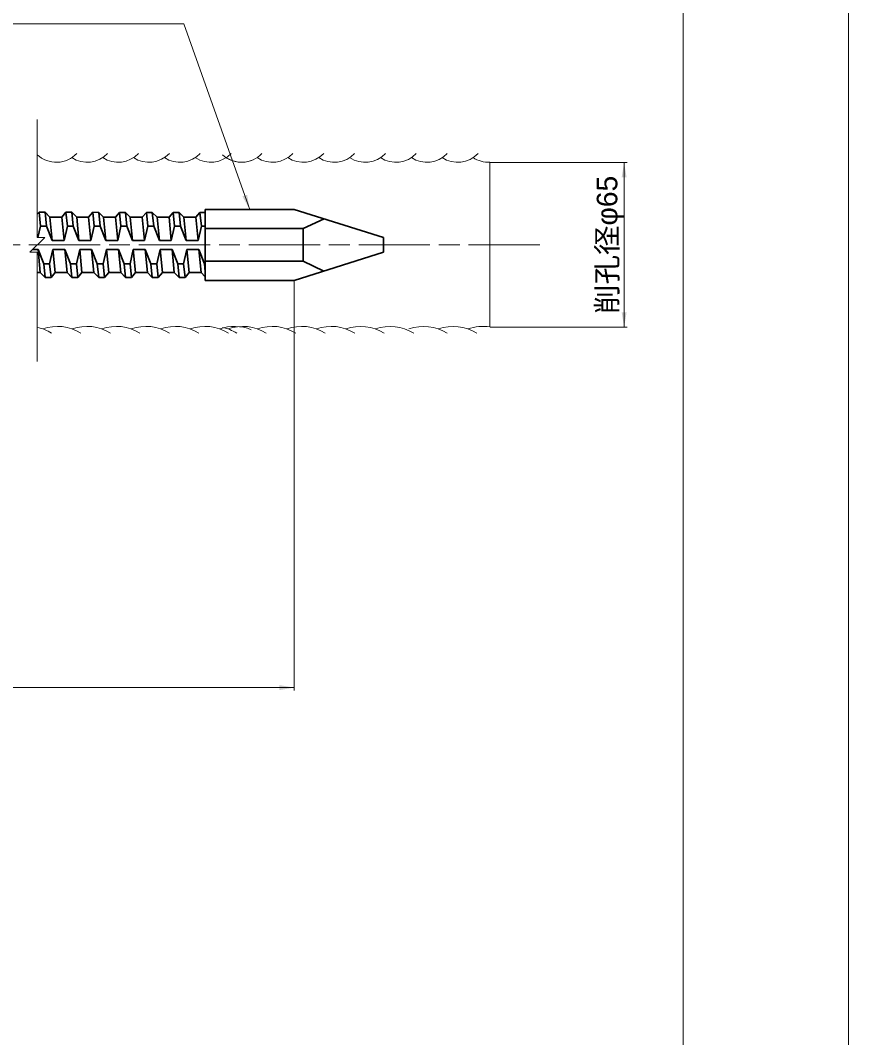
# Model space of a CAD drawing. Units: millimetres at full size, sheet at 1:2; details may follow other scales. Extents: x 2099 to 3781, y 1374 to 2562.
# Drawn here: x 3502.5 to 3781.4, y 1968.3 to 2310.8 of the extents above; entities that cross this region are included whole.
import ezdxf
from ezdxf.enums import TextEntityAlignment as Align

# ---------------------------------------------------------------- set-up
doc = ezdxf.new("R2010")
doc.units = ezdxf.units.MM
doc.header["$LTSCALE"] = 2
doc.linetypes.add('CHAIN', pattern=[18.5, 12, -1.5, 3.5, -1.5])
for name, color, linetype, lineweight in [('1 外形線', 7, 'Continuous', 35), ('2 細い実線', 3, 'Continuous', 20), ('4中心線', 1, 'CHAIN', 15), ('6寸法線', 4, 'Continuous', 13), ('7 枠・タイトル', 7, 'Continuous', 13), ('Defpoints_2', 7, 'Continuous', 13)]:
    doc.layers.add(name, color=color, linetype=linetype, lineweight=lineweight)
doc.styles.add('ＭＳ Ｐゴシック', font='')
doc.styles.get('ＭＳ Ｐゴシック').set_extended_font_data('MS PGothic')

# ---------------------------------------------------------------- blocks, each defined once
blk = doc.blocks.new('filled_arrow')
at = {"color": 0, "linetype": 'Continuous', "lineweight": -2}
blk.add_solid([(7.5, 1.25), (0, 0), (7.5, -1.25)], dxfattribs=at)

msp = doc.modelspace()

# ---------------------------------------------------------------- linework, layer by layer
at = {"layer": '1 外形線'}
for p, q in [((3564.763, 2247.185), (3564.76, 2223.285)), ((3564.763, 2247.185), (3594.763, 2247.181)), ((3594.763, 2247.181), (3624.762, 2237.727)), ((3508.877, 2246.186), (3508.252, 2245.581)), ((3510.877, 2246.186), (3508.877, 2246.186)), ((3509.352, 2241.563), (3508.877, 2246.186)), ((3510.877, 2246.186), (3512.494, 2244.585)), ((3511.352, 2241.563), (3510.877, 2246.186)), ((3516.507, 2244.585), (3512.494, 2244.585)), ((3513.258, 2236.713), (3512.494, 2244.585)), ((3517.901, 2246.186), (3516.507, 2244.585)), ((3517.272, 2236.713), (3516.507, 2244.584)), ((3519.901, 2246.186), (3517.901, 2246.186)), ((3518.376, 2241.563), (3517.901, 2246.186)), ((3519.901, 2246.186), (3521.517, 2244.585)), ((3520.376, 2241.562), (3519.901, 2246.186)), ((3522.282, 2236.713), (3521.517, 2244.585)), ((3525.531, 2244.585), (3521.517, 2244.585)), ((3526.924, 2246.186), (3525.531, 2244.585)), ((3526.295, 2236.712), (3525.531, 2244.584)), ((3528.925, 2246.185), (3526.924, 2246.186)), ((3527.4, 2241.562), (3526.924, 2246.186)), ((3529.4, 2241.562), (3528.925, 2246.185)), ((3528.925, 2246.185), (3530.541, 2244.585)), ((3534.555, 2244.585), (3530.541, 2244.585)), ((3531.305, 2236.712), (3530.541, 2244.585)), ((3535.948, 2246.185), (3534.555, 2244.584)), ((3535.319, 2236.712), (3534.555, 2244.583)), ((3537.948, 2246.185), (3535.948, 2246.185)), ((3536.423, 2241.562), (3535.948, 2246.185)), ((3537.948, 2246.185), (3539.565, 2244.584)), ((3538.423, 2241.562), (3537.948, 2246.185)), ((3540.329, 2236.712), (3539.565, 2244.584)), ((3543.579, 2244.584), (3539.565, 2244.584)), ((3544.343, 2236.712), (3543.578, 2244.583)), ((3544.972, 2246.185), (3543.579, 2244.584)), ((3546.972, 2246.185), (3544.972, 2246.185)), ((3545.447, 2241.562), (3544.972, 2246.185)), ((3546.972, 2246.185), (3548.589, 2244.584)), ((3547.447, 2241.561), (3546.972, 2246.185)), ((3549.353, 2236.712), (3548.589, 2244.584)), ((3552.602, 2244.584), (3548.589, 2244.584)), ((3553.996, 2246.184), (3552.602, 2244.583)), ((3553.367, 2236.711), (3552.602, 2244.583)), ((3555.996, 2246.184), (3553.996, 2246.184)), ((3554.471, 2241.561), (3553.996, 2246.184)), ((3555.996, 2246.184), (3557.613, 2244.584)), ((3556.471, 2241.561), (3555.996, 2246.184)), ((3561.626, 2244.583), (3557.613, 2244.584)), ((3558.377, 2236.711), (3557.613, 2244.584)), ((3563.02, 2246.184), (3561.626, 2244.583)), ((3562.391, 2236.711), (3561.626, 2244.582)), ((3564.761, 2246.184), (3563.02, 2246.184)), ((3563.495, 2241.561), (3563.02, 2246.184)), ((3597.762, 2240.748), (3604.763, 2244.03)), ((3509.352, 2241.563), (3508.485, 2237.756)), ((3509.352, 2241.563), (3511.352, 2241.563)), ((3511.352, 2241.563), (3513.258, 2236.713)), ((3518.376, 2241.563), (3517.271, 2236.713)), ((3518.376, 2241.563), (3520.376, 2241.562)), ((3520.376, 2241.562), (3522.282, 2236.713)), ((3527.4, 2241.562), (3526.295, 2236.712)), ((3527.4, 2241.562), (3529.4, 2241.562)), ((3529.4, 2241.562), (3531.305, 2236.712)), ((3536.423, 2241.562), (3535.319, 2236.712)), ((3536.423, 2241.562), (3538.423, 2241.562)), ((3538.423, 2241.562), (3540.329, 2236.712)), ((3545.447, 2241.562), (3544.343, 2236.712)), ((3545.447, 2241.562), (3547.447, 2241.561)), ((3547.447, 2241.561), (3549.353, 2236.712)), ((3554.471, 2241.561), (3553.367, 2236.711)), ((3554.471, 2241.561), (3556.471, 2241.561)), ((3556.471, 2241.561), (3558.377, 2236.711)), ((3563.495, 2241.561), (3562.391, 2236.711)), ((3563.495, 2241.561), (3564.761, 2241.561)), ((3564.762, 2240.753), (3597.762, 2240.748)), ((3597.762, 2240.748), (3597.761, 2229.713)), ((3517.272, 2236.713), (3513.258, 2236.713)), ((3526.295, 2236.712), (3522.282, 2236.713)), ((3535.319, 2236.712), (3531.305, 2236.712)), ((3544.343, 2236.712), (3540.329, 2236.712)), ((3553.367, 2236.711), (3549.353, 2236.712)), ((3562.391, 2236.711), (3558.377, 2236.711)), ((3624.762, 2237.727), (3624.761, 2232.727)), ((3508.495, 2233.713), (3506.721, 2233.713)), ((3509.26, 2225.886), (3508.495, 2233.713)), ((3510.401, 2228.863), (3508.495, 2233.712)), ((3512.401, 2228.863), (3513.506, 2233.712)), ((3517.519, 2233.712), (3513.506, 2233.713)), ((3514.27, 2225.886), (3513.506, 2233.712)), ((3518.284, 2225.885), (3517.519, 2233.712)), ((3519.425, 2228.862), (3517.519, 2233.712)), ((3521.425, 2228.863), (3522.529, 2233.712)), ((3523.294, 2225.885), (3522.529, 2233.712)), ((3526.543, 2233.712), (3522.53, 2233.713)), ((3527.307, 2225.885), (3526.543, 2233.712)), ((3528.449, 2228.862), (3526.543, 2233.712)), ((3530.449, 2228.863), (3531.553, 2233.712)), ((3535.567, 2233.712), (3531.553, 2233.713)), ((3532.318, 2225.885), (3531.553, 2233.712)), ((3536.331, 2225.885), (3535.567, 2233.712)), ((3537.473, 2228.862), (3535.567, 2233.711)), ((3539.473, 2228.862), (3540.577, 2233.711)), ((3544.591, 2233.711), (3540.577, 2233.712)), ((3541.341, 2225.884), (3540.577, 2233.711)), ((3545.355, 2225.884), (3544.591, 2233.711)), ((3546.497, 2228.861), (3544.591, 2233.711)), ((3548.497, 2228.862), (3549.601, 2233.711)), ((3553.615, 2233.711), (3549.601, 2233.712)), ((3550.365, 2225.884), (3549.601, 2233.711)), ((3554.379, 2225.884), (3553.615, 2233.711)), ((3555.52, 2228.861), (3553.615, 2233.711)), ((3557.52, 2228.861), (3558.625, 2233.711)), ((3562.638, 2233.71), (3558.625, 2233.712)), ((3559.389, 2225.884), (3558.625, 2233.711)), ((3563.403, 2225.883), (3562.638, 2233.71)), ((3564.544, 2228.861), (3562.638, 2233.71)), ((3564.761, 2229.718), (3597.761, 2229.713)), ((3624.761, 2232.727), (3594.76, 2223.281)), ((3597.761, 2229.713), (3604.76, 2226.43)), ((3510.876, 2224.286), (3510.401, 2228.863)), ((3510.401, 2228.863), (3512.401, 2228.863)), ((3512.876, 2224.286), (3512.401, 2228.863)), ((3519.425, 2228.862), (3521.425, 2228.863)), ((3519.9, 2224.286), (3519.425, 2228.862)), ((3521.9, 2224.286), (3521.425, 2228.863)), ((3528.449, 2228.862), (3530.449, 2228.863)), ((3528.924, 2224.286), (3528.449, 2228.862)), ((3530.924, 2224.285), (3530.449, 2228.863)), ((3537.948, 2224.285), (3537.473, 2228.862)), ((3537.473, 2228.862), (3539.473, 2228.862)), ((3539.948, 2224.285), (3539.473, 2228.862)), ((3546.497, 2228.861), (3548.497, 2228.862)), ((3546.972, 2224.285), (3546.497, 2228.861)), ((3548.972, 2224.285), (3548.497, 2228.862)), ((3555.996, 2224.285), (3555.52, 2228.861)), ((3555.52, 2228.861), (3557.52, 2228.861)), ((3557.996, 2224.284), (3557.52, 2228.861)), ((3564.762, 2226.226), (3564.544, 2228.861)), ((3564.544, 2228.861), (3564.762, 2228.861)), ((3509.26, 2225.886), (3508.252, 2225.886)), ((3510.876, 2224.286), (3509.26, 2225.886)), ((3512.876, 2224.286), (3510.876, 2224.286)), ((3512.876, 2224.286), (3514.27, 2225.886)), ((3518.284, 2225.885), (3514.27, 2225.886)), ((3519.9, 2224.286), (3518.284, 2225.885)), ((3521.9, 2224.286), (3519.9, 2224.286)), ((3521.9, 2224.286), (3523.294, 2225.885)), ((3527.307, 2225.885), (3523.294, 2225.885)), ((3528.924, 2224.286), (3527.307, 2225.885)), ((3530.924, 2224.285), (3528.924, 2224.286)), ((3530.924, 2224.285), (3532.318, 2225.885)), ((3536.331, 2225.885), (3532.318, 2225.885)), ((3537.948, 2224.285), (3536.331, 2225.885)), ((3539.948, 2224.285), (3537.948, 2224.285)), ((3539.948, 2224.285), (3541.341, 2225.884)), ((3545.355, 2225.884), (3541.341, 2225.884)), ((3546.972, 2224.285), (3545.355, 2225.884)), ((3548.972, 2224.285), (3546.972, 2224.285)), ((3548.972, 2224.285), (3550.365, 2225.884)), ((3554.379, 2225.884), (3550.365, 2225.884)), ((3555.996, 2224.285), (3554.379, 2225.884)), ((3557.996, 2224.284), (3555.996, 2224.285)), ((3557.996, 2224.284), (3559.389, 2225.884)), ((3563.403, 2225.883), (3559.389, 2225.884)), ((3564.762, 2224.499), (3563.403, 2225.883)), ((3564.76, 2223.285), (3594.76, 2223.281))]:
    msp.add_line(p, q, dxfattribs=at)
at = {"layer": '2 細い実線'}
for p, q in [((3508.253, 2277.396), (3508.252, 2237.756)), ((3660.596, 2207.59), (3660.596, 2263.043)), ((3505.752, 2232.74), (3510.752, 2237.756)), ((3508.252, 2237.756), (3510.752, 2237.756)), ((3508.252, 2232.74), (3505.752, 2232.74)), ((3508.251, 2195.949), (3508.252, 2232.74))]:
    msp.add_line(p, q, dxfattribs=at)
for centre, radius, start, end in [((3514.683, 2272.399), 9.363, 226.61818, 317.16547), ((3525.073, 2272.398), 9.363, 236.29888, 317.16547), ((3535.463, 2272.398), 9.363, 236.29888, 317.16547), ((3545.853, 2272.398), 9.363, 236.29888, 317.16547), ((3556.243, 2272.398), 9.363, 236.29888, 317.16547), ((3566.633, 2272.397), 9.363, 236.29888, 317.16547), ((3577.023, 2272.397), 9.363, 226.61818, 317.16547), ((3577.023, 2272.397), 9.363, 236.29888, 290.20425), ((3587.413, 2272.397), 9.363, 236.29888, 317.16547), ((3597.803, 2272.397), 9.363, 236.29888, 317.16547), ((3608.194, 2272.396), 9.363, 236.29888, 317.16547), ((3618.584, 2272.396), 9.363, 236.29888, 317.16547), ((3628.974, 2272.396), 9.363, 236.29888, 317.16547), ((3639.364, 2272.396), 9.363, 236.29888, 317.16547), ((3649.754, 2272.395), 9.363, 236.29888, 317.16547), ((3660.144, 2272.395), 9.363, 236.29888, 272.77035), ((3505.103, 2192.841), 14.948, 58.00558, 77.84111), ((3515.033, 2192.841), 14.948, 58.00558, 109.39838), ((3524.963, 2192.84), 14.948, 58.00558, 109.39838), ((3534.893, 2192.84), 14.948, 58.00558, 109.39838), ((3544.823, 2192.839), 14.948, 58.00558, 109.39838), ((3554.753, 2192.839), 14.948, 58.00558, 109.39838), ((3564.683, 2192.838), 14.948, 58.00558, 109.39838), ((3574.613, 2192.838), 14.948, 67.81539, 109.39838), ((3567.444, 2192.84), 14.948, 58.00558, 77.84111), ((3577.374, 2192.839), 14.948, 58.00558, 109.39838), ((3587.304, 2192.839), 14.948, 58.00558, 109.39838), ((3597.233, 2192.838), 14.948, 58.00558, 109.39838), ((3607.163, 2192.838), 14.948, 58.00558, 109.39838), ((3617.093, 2192.837), 14.948, 58.00558, 109.39838), ((3627.023, 2192.837), 14.948, 58.00558, 109.39838), ((3638.334, 2192.837), 14.948, 58.00558, 109.39838), ((3648.264, 2192.836), 14.948, 58.00558, 109.39838), ((3658.193, 2192.836), 14.948, 80.74925, 109.39838)]:
    msp.add_arc(centre, radius, start, end, dxfattribs=at)
at = {"layer": '4中心線'}
msp.add_line((3677.432, 2235.235), (2319.212, 2235.233), dxfattribs=at)
at = {"layer": '6寸法線'}
for p, q in [((3660.66, 2262.962), (3706.784, 2262.962)), ((3705.784, 2262.962), (3705.784, 2207.509)), ((3594.76, 2223.219), (3594.76, 2085.18)), ((3660.657, 2207.509), (3706.784, 2207.509)), ((2335.226, 2086.18), (3594.76, 2086.18))]:
    msp.add_line(p, q, dxfattribs=at)
msp.add_lwpolyline([(3579.761, 2247.108), (3578.088, 2251.82), (3557.576, 2309.599), (3433.62, 2309.599)], dxfattribs=at)
at = {"layer": '7 枠・タイトル'}
msp.add_line((3725.71, 2525.117), (3725.71, 1411.563), dxfattribs=at)
at = {"layer": 'Defpoints_2'}
msp.add_lwpolyline([(2099.362, 1374.341), (3781.362, 1374.341), (3781.362, 2562.341), (2099.362, 2562.341)], close=True, dxfattribs=at)

# ---------------------------------------------------------------- block references
at = {"layer": '6寸法線', "xscale": 0.667, "yscale": 0.667}
for p, rotation in [((3705.784, 2262.962), 270), ((3579.761, 2247.108), 109.5), ((3705.784, 2207.509), 90), ((3594.76, 2086.18), 180)]:
    msp.add_blockref('filled_arrow', p, dxfattribs=dict(at, rotation=rotation))

# ---------------------------------------------------------------- texts
at = {"layer": '6寸法線', "style": 'ＭＳ Ｐゴシック', "width": 1.05}
msp.add_text('削孔径φ65', height=6.928, rotation=90, dxfattribs=at).set_placement((3700.031, 2235.235), align=Align.MIDDLE_CENTER)

doc.saveas('drawing.dxf')
